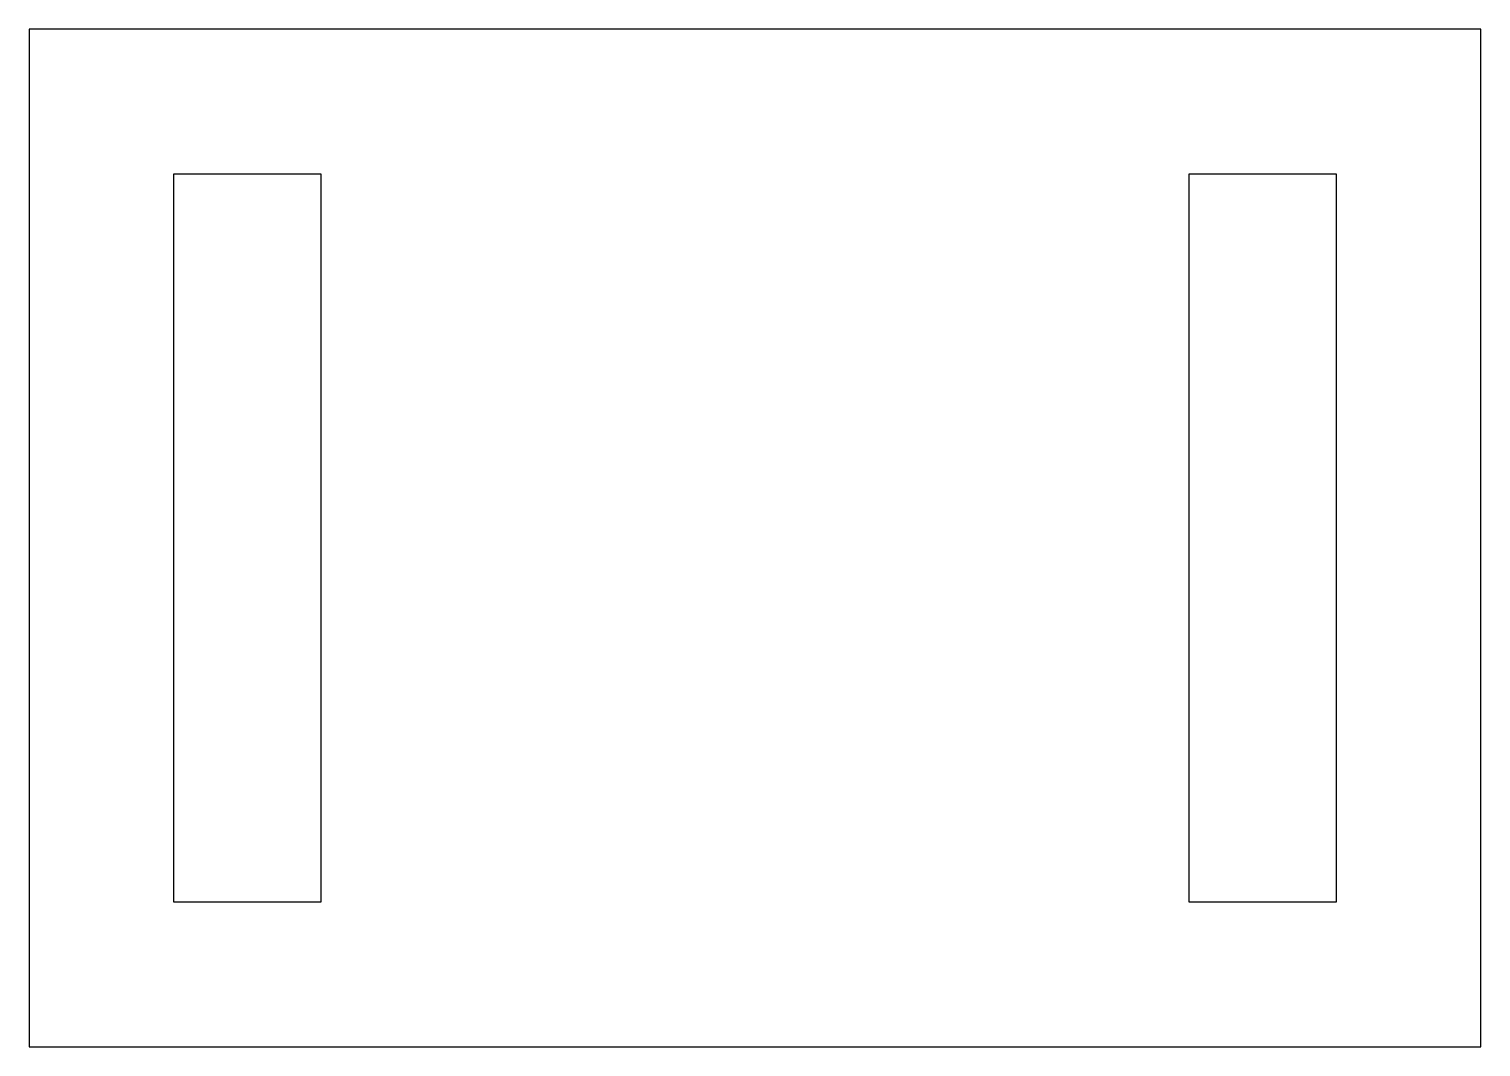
# Model space of a CAD drawing. Header units: millimetres. Extents: x 0 to 30.1, y 0 to 21.1.
import ezdxf

# ---------------------------------------------------------------- set-up
doc = ezdxf.new("R2010")
doc.units = ezdxf.units.MM

msp = doc.modelspace()

# ---------------------------------------------------------------- linework, layer by layer
for points in [[(0, 0), (30.1, 0), (30.1, 21.1), (0, 21.1)], [(3, 18.1), (6.05, 18.1), (6.05, 3), (3, 3)], [(24.05, 18.1), (27.1, 18.1), (27.1, 3), (24.05, 3)]]:
    msp.add_lwpolyline(points, close=True)

doc.saveas('drawing.dxf')
